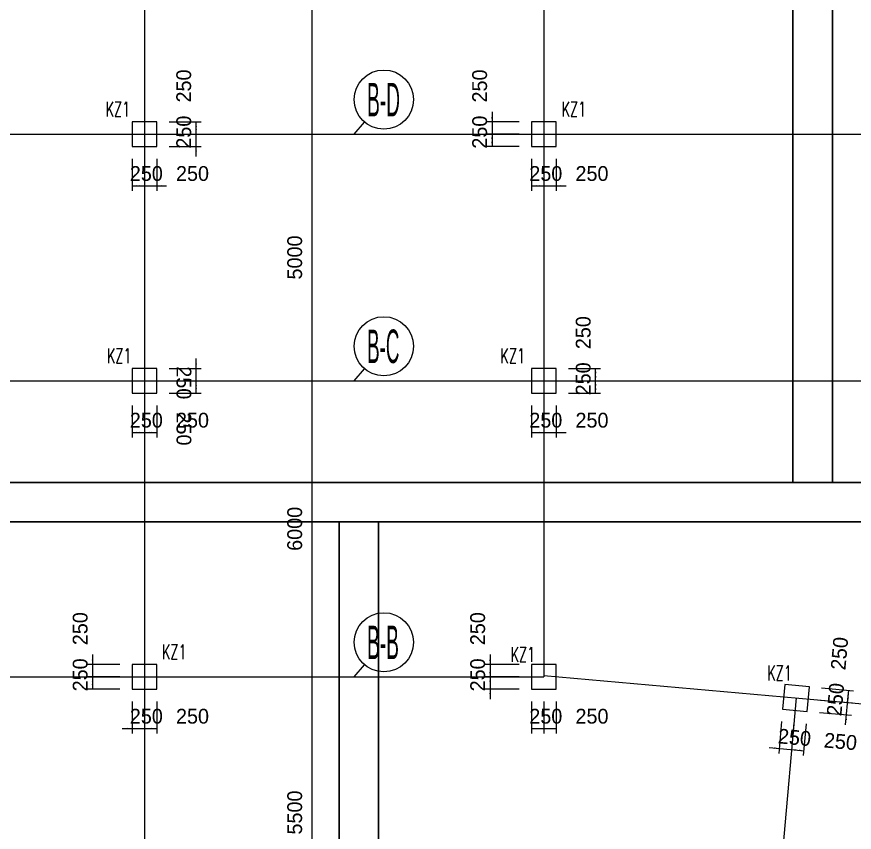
# Model space of a CAD drawing. Extents: x 387171 to 699106, y 11966 to 245688.
# Drawn here: x 560471 to 577452, y 90938 to 107467 of the extents above; entities that cross this region are included whole.
import ezdxf

# ---------------------------------------------------------------- set-up
doc = ezdxf.new("R2010")
doc.units = 0
doc.header["$LTSCALE"] = 100
doc.header["$MEASUREMENT"] = 0
for name, color, linetype in [('COLU', 7, 'Continuous'), ('DIM', 3, 'Continuous'), ('DOTE', 253, 'Continuous'), ('h后浇带(新)', 1, 'Continuous'), ('L-AXIS', 3, 'Continuous'), ('NUM', 7, 'Continuous')]:
    doc.layers.add(name, color=color, linetype=linetype)
doc.styles.add('hztxt', font='hztxt')
doc.styles.get("Standard").update_dxf_attribs({"font": 'standard'})
doc.dimstyles.get("Standard").update_dxf_attribs({"dimtxt": 300, "dimasz": 100, "dimexe": 100, "dimexo": 250, "dimgap": 100, "dimtad": 0, "dimtoh": 1, "dimdec": 0, "dimdsep": 46, "dimcen": 0.09, "dimclrt": 7, "dimadec": 0, "dimazin": 0, "dimtfac": 1, "dimtdec": 4, "dimtofl": 0, "dimtmove": 0, "dimatfit": 3, "dimfxl": 1, "dimtolj": 1, "dimtzin": 0, "dimarcsym": 0})

# ---------------------------------------------------------------- blocks, each defined once
blk = doc.blocks.new('_AXISO')
blk.add_circle((0, 0), 0.5)
blk = doc.blocks.new('*D3880')
at = {"layer": 'L-AXIS', "color": 0, "linetype": 'ByBlock', "lineweight": -2}
for p, q in [((565446, 111088), (566558, 111088)), ((566458, 105088), (566458, 111088)), ((565446, 105088), (566558, 105088))]:
    blk.add_line(p, q, dxfattribs=at)
for points in [[(566458, 111088), (566474, 110988), (566441, 110988)], [(566458, 105088), (566441, 105188), (566474, 105188)]]:
    blk.add_solid(points, dxfattribs=at)
at = {"layer": 'L-AXIS', "color": 7, "linetype": 'Continuous', "lineweight": -2, "insert": (566108, 108088), "char_height": 300, "width": 770, "attachment_point": 5, "rotation": 90, "style": 'hztxt'}
blk.add_mtext('6000', dxfattribs=at)
blk = doc.blocks.new('*D1995')
at = {"layer": 'L-AXIS', "color": 0, "linetype": 'ByBlock', "lineweight": -2}
for p, q in [((565446, 94088), (566558, 94088)), ((566458, 88588), (566458, 94088)), ((565446, 88588), (566558, 88588))]:
    blk.add_line(p, q, dxfattribs=at)
for points in [[(566458, 94088), (566474, 93988), (566441, 93988)], [(566458, 88588), (566441, 88688), (566474, 88688)]]:
    blk.add_solid(points, dxfattribs=at)
at = {"layer": 'L-AXIS', "color": 7, "linetype": 'Continuous', "lineweight": -2, "insert": (566108, 91338), "char_height": 300, "width": 780, "attachment_point": 5, "rotation": 90, "style": 'hztxt'}
blk.add_mtext('5500', dxfattribs=at)
blk = doc.blocks.new('*D419')
at = {"layer": 'L-AXIS', "color": 0, "linetype": 'ByBlock', "lineweight": -2}
for p, q in [((565446, 100088), (566558, 100088)), ((566458, 94088), (566458, 100088)), ((565446, 94088), (566558, 94088))]:
    blk.add_line(p, q, dxfattribs=at)
for points in [[(566458, 100088), (566474, 99988), (566441, 99988)], [(566458, 94088), (566441, 94188), (566474, 94188)]]:
    blk.add_solid(points, dxfattribs=at)
at = {"layer": 'L-AXIS', "color": 7, "linetype": 'Continuous', "lineweight": -2, "insert": (566108, 97088), "char_height": 300, "width": 770, "attachment_point": 5, "rotation": 90, "style": 'hztxt'}
blk.add_mtext('6000', dxfattribs=at)
blk = doc.blocks.new('*D661')
at = {"layer": 'L-AXIS', "color": 0, "linetype": 'ByBlock', "lineweight": -2}
for p, q in [((565446, 105088), (566558, 105088)), ((566458, 100088), (566458, 105088)), ((565446, 100088), (566558, 100088))]:
    blk.add_line(p, q, dxfattribs=at)
for points in [[(566458, 105088), (566474, 104988), (566441, 104988)], [(566458, 100088), (566441, 100188), (566474, 100188)]]:
    blk.add_solid(points, dxfattribs=at)
at = {"layer": 'L-AXIS', "color": 7, "linetype": 'Continuous', "lineweight": -2, "insert": (566108, 102588), "char_height": 300, "width": 780, "attachment_point": 5, "rotation": 90, "style": 'hztxt'}
blk.add_mtext('5000', dxfattribs=at)
blk = doc.blocks.new('*D4153')
at = {"layer": 'DIM', "color": 0, "linetype": 'ByBlock', "lineweight": -2}
for p, q in [((570908, 93588), (570908, 92938)), ((571158, 93588), (571158, 92938)), ((570908, 93038), (571158, 93038))]:
    blk.add_line(p, q, dxfattribs=at)
for points in [[(570908, 93038), (571008, 93055), (571008, 93021)], [(571158, 93038), (571058, 93021), (571058, 93055)]]:
    blk.add_solid(points, dxfattribs=at)
at = {"layer": 'DIM', "color": 7, "linetype": 'Continuous', "lineweight": -2, "insert": (571198, 93288), "char_height": 300, "width": 566.67, "attachment_point": 5, "style": 'hztxt'}
blk.add_mtext('250', dxfattribs=at)
blk = doc.blocks.new('*D19')
at = {"layer": 'DIM', "color": 0, "linetype": 'ByBlock', "lineweight": -2}
for p, q in [((571158, 93588), (571158, 92938)), ((571408, 93588), (571408, 92938)), ((571158, 93038), (571408, 93038))]:
    blk.add_line(p, q, dxfattribs=at)
for points in [[(571158, 93038), (571258, 93055), (571258, 93021)], [(571408, 93038), (571308, 93021), (571308, 93055)]]:
    blk.add_solid(points, dxfattribs=at)
at = {"layer": 'DIM', "color": 7, "linetype": 'Continuous', "lineweight": -2, "insert": (572134, 93288), "char_height": 300, "width": 566.67, "attachment_point": 5, "style": 'hztxt'}
blk.add_mtext('250', dxfattribs=at)
blk = doc.blocks.new('*D3387')
at = {"layer": 'DIM', "color": 0, "linetype": 'ByBlock', "lineweight": -2}
for p, q in [((562008, 94538), (562008, 93888)), ((562558, 94338), (561908, 94338)), ((562558, 94088), (561908, 94088))]:
    blk.add_line(p, q, dxfattribs=at)
for points in [[(562008, 94338), (561991, 94438), (562025, 94438)], [(562008, 94088), (562025, 93988), (561991, 93988)]]:
    blk.add_solid(points, dxfattribs=at)
at = {"layer": 'DIM', "color": 7, "linetype": 'Continuous', "lineweight": -2, "insert": (561758, 95064), "char_height": 300, "width": 566.67, "attachment_point": 5, "rotation": 90, "style": 'hztxt'}
blk.add_mtext('250', dxfattribs=at)
blk = doc.blocks.new('*D1517')
at = {"layer": 'DIM', "color": 0, "linetype": 'ByBlock', "lineweight": -2}
for p, q in [((562558, 94088), (561908, 94088)), ((562008, 94088), (562008, 93838)), ((562558, 93838), (561908, 93838))]:
    blk.add_line(p, q, dxfattribs=at)
for points in [[(562008, 94088), (562025, 93988), (561991, 93988)], [(562008, 93838), (561991, 93938), (562025, 93938)]]:
    blk.add_solid(points, dxfattribs=at)
at = {"layer": 'DIM', "color": 7, "linetype": 'Continuous', "lineweight": -2, "insert": (561758, 94128), "char_height": 300, "width": 566.67, "attachment_point": 5, "rotation": 90, "style": 'hztxt'}
blk.add_mtext('250', dxfattribs=at)
blk = doc.blocks.new('*D1764')
at = {"layer": 'DIM', "color": 0, "linetype": 'ByBlock', "lineweight": -2}
for p, q in [((562808, 93588), (562808, 92938)), ((563058, 93588), (563058, 92938)), ((562608, 93038), (563258, 93038))]:
    blk.add_line(p, q, dxfattribs=at)
for points in [[(562808, 93038), (562708, 93021), (562708, 93055)], [(563058, 93038), (563158, 93055), (563158, 93021)]]:
    blk.add_solid(points, dxfattribs=at)
at = {"layer": 'DIM', "color": 7, "linetype": 'Continuous', "lineweight": -2, "insert": (563098, 93288), "char_height": 300, "width": 566.67, "attachment_point": 5, "style": 'hztxt'}
blk.add_mtext('250', dxfattribs=at)
blk = doc.blocks.new('*D1744')
at = {"layer": 'DIM', "color": 0, "linetype": 'ByBlock', "lineweight": -2}
for p, q in [((563058, 93588), (563058, 92938)), ((563308, 93588), (563308, 92938)), ((563058, 93038), (563308, 93038))]:
    blk.add_line(p, q, dxfattribs=at)
for points in [[(563058, 93038), (563158, 93055), (563158, 93021)], [(563308, 93038), (563208, 93021), (563208, 93055)]]:
    blk.add_solid(points, dxfattribs=at)
at = {"layer": 'DIM', "color": 7, "linetype": 'Continuous', "lineweight": -2, "insert": (564034, 93288), "char_height": 300, "width": 566.67, "attachment_point": 5, "style": 'hztxt'}
blk.add_mtext('250', dxfattribs=at)
blk = doc.blocks.new('*D1103')
at = {"layer": 'DIM', "color": 0, "linetype": 'ByBlock', "lineweight": -2}
for p, q in [((562808, 104588), (562808, 103938)), ((563058, 104588), (563058, 103938)), ((562808, 104038), (563058, 104038))]:
    blk.add_line(p, q, dxfattribs=at)
for points in [[(562808, 104038), (562908, 104055), (562908, 104021)], [(563058, 104038), (562958, 104021), (562958, 104055)]]:
    blk.add_solid(points, dxfattribs=at)
at = {"layer": 'DIM', "color": 7, "linetype": 'Continuous', "lineweight": -2, "insert": (563098, 104288), "char_height": 300, "width": 566.67, "attachment_point": 5, "style": 'hztxt'}
blk.add_mtext('250', dxfattribs=at)
blk = doc.blocks.new('*D3536')
at = {"layer": 'DIM', "color": 0, "linetype": 'ByBlock', "lineweight": -2}
for p, q in [((563058, 104588), (563058, 103938)), ((563308, 104588), (563308, 103938)), ((562858, 104038), (563508, 104038))]:
    blk.add_line(p, q, dxfattribs=at)
for points in [[(563058, 104038), (562958, 104021), (562958, 104055)], [(563308, 104038), (563408, 104055), (563408, 104021)]]:
    blk.add_solid(points, dxfattribs=at)
at = {"layer": 'DIM', "color": 7, "linetype": 'Continuous', "lineweight": -2, "insert": (564034, 104288), "char_height": 300, "width": 566.67, "attachment_point": 5, "style": 'hztxt'}
blk.add_mtext('250', dxfattribs=at)
blk = doc.blocks.new('*D3752')
at = {"layer": 'DIM', "color": 0, "linetype": 'ByBlock', "lineweight": -2}
for p, q in [((564108, 104638), (564108, 105288)), ((563558, 105088), (564208, 105088)), ((563558, 104838), (564208, 104838))]:
    blk.add_line(p, q, dxfattribs=at)
for points in [[(564108, 105088), (564091, 105188), (564125, 105188)], [(564108, 104838), (564125, 104738), (564091, 104738)]]:
    blk.add_solid(points, dxfattribs=at)
at = {"layer": 'DIM', "color": 7, "linetype": 'Continuous', "lineweight": -2, "insert": (563858, 105128), "char_height": 300, "width": 566.67, "attachment_point": 5, "rotation": 90, "style": 'hztxt'}
blk.add_mtext('250', dxfattribs=at)
blk = doc.blocks.new('*D4249')
at = {"layer": 'DIM', "color": 0, "linetype": 'ByBlock', "lineweight": -2}
for p, q in [((563558, 105338), (564208, 105338)), ((564108, 105088), (564108, 105338)), ((563558, 105088), (564208, 105088))]:
    blk.add_line(p, q, dxfattribs=at)
for points in [[(564108, 105338), (564125, 105238), (564091, 105238)], [(564108, 105088), (564091, 105188), (564125, 105188)]]:
    blk.add_solid(points, dxfattribs=at)
at = {"layer": 'DIM', "color": 7, "linetype": 'Continuous', "lineweight": -2, "insert": (563858, 106064), "char_height": 300, "width": 566.67, "attachment_point": 5, "rotation": 90, "style": 'hztxt'}
blk.add_mtext('250', dxfattribs=at)
blk = doc.blocks.new('*D78')
at = {"layer": 'DIM', "color": 0, "linetype": 'ByBlock', "lineweight": -2}
for p, q in [((562808, 99588), (562808, 98938)), ((563058, 99588), (563058, 98938)), ((562808, 99038), (563058, 99038))]:
    blk.add_line(p, q, dxfattribs=at)
for points in [[(562808, 99038), (562908, 99055), (562908, 99021)], [(563058, 99038), (562958, 99021), (562958, 99055)]]:
    blk.add_solid(points, dxfattribs=at)
at = {"layer": 'DIM', "color": 7, "linetype": 'Continuous', "lineweight": -2, "insert": (563098, 99288), "char_height": 300, "width": 566.67, "attachment_point": 5, "style": 'hztxt'}
blk.add_mtext('250', dxfattribs=at)
blk = doc.blocks.new('*D2581')
at = {"layer": 'DIM', "color": 0, "linetype": 'ByBlock', "lineweight": -2}
for p, q in [((563058, 99588), (563058, 98938)), ((563308, 99588), (563308, 98938)), ((563058, 99038), (563308, 99038))]:
    blk.add_line(p, q, dxfattribs=at)
for points in [[(563058, 99038), (563158, 99055), (563158, 99021)], [(563308, 99038), (563208, 99021), (563208, 99055)]]:
    blk.add_solid(points, dxfattribs=at)
at = {"layer": 'DIM', "color": 7, "linetype": 'Continuous', "lineweight": -2, "insert": (564034, 99288), "char_height": 300, "width": 566.67, "attachment_point": 5, "style": 'hztxt'}
blk.add_mtext('250', dxfattribs=at)
blk = doc.blocks.new('*D2514')
at = {"layer": 'DIM', "color": 0, "linetype": 'ByBlock', "lineweight": -2}
for p, q in [((563558, 100088), (564208, 100088)), ((564108, 99838), (564108, 100088)), ((563558, 99838), (564208, 99838))]:
    blk.add_line(p, q, dxfattribs=at)
for points in [[(564108, 100088), (564125, 99988), (564091, 99988)], [(564108, 99838), (564091, 99938), (564125, 99938)]]:
    blk.add_solid(points, dxfattribs=at)
at = {"layer": 'DIM', "color": 7, "linetype": 'Continuous', "lineweight": -2, "insert": (563858, 99112), "char_height": 300, "width": 566.67, "attachment_point": 5, "rotation": 270, "style": 'hztxt'}
blk.add_mtext('250', dxfattribs=at)
blk = doc.blocks.new('*D2784')
at = {"layer": 'DIM', "color": 0, "linetype": 'ByBlock', "lineweight": -2}
for p, q in [((564108, 99888), (564108, 100538)), ((563558, 100338), (564208, 100338)), ((563558, 100088), (564208, 100088))]:
    blk.add_line(p, q, dxfattribs=at)
for points in [[(564108, 100338), (564091, 100438), (564125, 100438)], [(564108, 100088), (564125, 99988), (564091, 99988)]]:
    blk.add_solid(points, dxfattribs=at)
at = {"layer": 'DIM', "color": 7, "linetype": 'Continuous', "lineweight": -2, "insert": (563858, 100048), "char_height": 300, "width": 566.67, "attachment_point": 5, "rotation": 270, "style": 'hztxt'}
blk.add_mtext('250', dxfattribs=at)
blk = doc.blocks.new('*D2975')
at = {"layer": 'DIM', "color": 0, "linetype": 'ByBlock', "lineweight": -2}
for p, q in [((570108, 105538), (570108, 104888)), ((570658, 105338), (570008, 105338)), ((570658, 105088), (570008, 105088))]:
    blk.add_line(p, q, dxfattribs=at)
for points in [[(570108, 105338), (570091, 105438), (570125, 105438)], [(570108, 105088), (570125, 104988), (570091, 104988)]]:
    blk.add_solid(points, dxfattribs=at)
at = {"layer": 'DIM', "color": 7, "linetype": 'Continuous', "lineweight": -2, "insert": (569858, 106064), "char_height": 300, "width": 566.67, "attachment_point": 5, "rotation": 90, "style": 'hztxt'}
blk.add_mtext('250', dxfattribs=at)
blk = doc.blocks.new('*D3211')
at = {"layer": 'DIM', "color": 0, "linetype": 'ByBlock', "lineweight": -2}
for p, q in [((570658, 105088), (570008, 105088)), ((570108, 105088), (570108, 104838)), ((570658, 104838), (570008, 104838))]:
    blk.add_line(p, q, dxfattribs=at)
for points in [[(570108, 105088), (570125, 104988), (570091, 104988)], [(570108, 104838), (570091, 104938), (570125, 104938)]]:
    blk.add_solid(points, dxfattribs=at)
at = {"layer": 'DIM', "color": 7, "linetype": 'Continuous', "lineweight": -2, "insert": (569858, 105128), "char_height": 300, "width": 566.67, "attachment_point": 5, "rotation": 90, "style": 'hztxt'}
blk.add_mtext('250', dxfattribs=at)
blk = doc.blocks.new('*D1503')
at = {"layer": 'DIM', "color": 0, "linetype": 'ByBlock', "lineweight": -2}
for p, q in [((570908, 104588), (570908, 103938)), ((571158, 104588), (571158, 103938)), ((570908, 104038), (571158, 104038))]:
    blk.add_line(p, q, dxfattribs=at)
for points in [[(570908, 104038), (571008, 104055), (571008, 104021)], [(571158, 104038), (571058, 104021), (571058, 104055)]]:
    blk.add_solid(points, dxfattribs=at)
at = {"layer": 'DIM', "color": 7, "linetype": 'Continuous', "lineweight": -2, "insert": (571198, 104288), "char_height": 300, "width": 566.67, "attachment_point": 5, "style": 'hztxt'}
blk.add_mtext('250', dxfattribs=at)
blk = doc.blocks.new('*D1778')
at = {"layer": 'DIM', "color": 0, "linetype": 'ByBlock', "lineweight": -2}
for p, q in [((571158, 104588), (571158, 103938)), ((571408, 104588), (571408, 103938)), ((570958, 104038), (571608, 104038))]:
    blk.add_line(p, q, dxfattribs=at)
for points in [[(571158, 104038), (571058, 104021), (571058, 104055)], [(571408, 104038), (571508, 104055), (571508, 104021)]]:
    blk.add_solid(points, dxfattribs=at)
at = {"layer": 'DIM', "color": 7, "linetype": 'Continuous', "lineweight": -2, "insert": (572134, 104288), "char_height": 300, "width": 566.67, "attachment_point": 5, "style": 'hztxt'}
blk.add_mtext('250', dxfattribs=at)
blk = doc.blocks.new('*D1997')
at = {"layer": 'DIM', "color": 0, "linetype": 'ByBlock', "lineweight": -2}
for p, q in [((570908, 99588), (570908, 98938)), ((571158, 99588), (571158, 98938)), ((570908, 99038), (571158, 99038))]:
    blk.add_line(p, q, dxfattribs=at)
for points in [[(570908, 99038), (571008, 99055), (571008, 99021)], [(571158, 99038), (571058, 99021), (571058, 99055)]]:
    blk.add_solid(points, dxfattribs=at)
at = {"layer": 'DIM', "color": 7, "linetype": 'Continuous', "lineweight": -2, "insert": (571198, 99288), "char_height": 300, "width": 566.67, "attachment_point": 5, "style": 'hztxt'}
blk.add_mtext('250', dxfattribs=at)
blk = doc.blocks.new('*D1969')
at = {"layer": 'DIM', "color": 0, "linetype": 'ByBlock', "lineweight": -2}
for p, q in [((571158, 99588), (571158, 98938)), ((571408, 99588), (571408, 98938)), ((570958, 99038), (571608, 99038))]:
    blk.add_line(p, q, dxfattribs=at)
for points in [[(571158, 99038), (571058, 99021), (571058, 99055)], [(571408, 99038), (571508, 99055), (571508, 99021)]]:
    blk.add_solid(points, dxfattribs=at)
at = {"layer": 'DIM', "color": 7, "linetype": 'Continuous', "lineweight": -2, "insert": (572134, 99288), "char_height": 300, "width": 566.67, "attachment_point": 5, "style": 'hztxt'}
blk.add_mtext('250', dxfattribs=at)
blk = doc.blocks.new('*D2181')
at = {"layer": 'DIM', "color": 0, "linetype": 'ByBlock', "lineweight": -2}
for p, q in [((571658, 100088), (572308, 100088)), ((572208, 99838), (572208, 100088)), ((571658, 99838), (572308, 99838))]:
    blk.add_line(p, q, dxfattribs=at)
for points in [[(572208, 100088), (572225, 99988), (572191, 99988)], [(572208, 99838), (572191, 99938), (572225, 99938)]]:
    blk.add_solid(points, dxfattribs=at)
at = {"layer": 'DIM', "color": 7, "linetype": 'Continuous', "lineweight": -2, "insert": (571958, 100128), "char_height": 300, "width": 566.67, "attachment_point": 5, "rotation": 90, "style": 'hztxt'}
blk.add_mtext('250', dxfattribs=at)
blk = doc.blocks.new('*D174')
at = {"layer": 'DIM', "color": 0, "linetype": 'ByBlock', "lineweight": -2}
for p, q in [((571658, 100338), (572308, 100338)), ((572208, 100088), (572208, 100338)), ((571658, 100088), (572308, 100088))]:
    blk.add_line(p, q, dxfattribs=at)
for points in [[(572208, 100338), (572225, 100238), (572191, 100238)], [(572208, 100088), (572191, 100188), (572225, 100188)]]:
    blk.add_solid(points, dxfattribs=at)
at = {"layer": 'DIM', "color": 7, "linetype": 'Continuous', "lineweight": -2, "insert": (571958, 101064), "char_height": 300, "width": 566.67, "attachment_point": 5, "rotation": 90, "style": 'hztxt'}
blk.add_mtext('250', dxfattribs=at)
blk = doc.blocks.new('*D1035')
at = {"layer": 'DIM', "color": 0, "linetype": 'ByBlock', "lineweight": -2}
for p, q in [((575978, 93183), (575921, 92536)), ((576227, 93161), (576170, 92514)), ((575730, 92653), (576378, 92596))]:
    blk.add_line(p, q, dxfattribs=at)
for points in [[(575930, 92636), (575828, 92628), (575831, 92661)], [(576179, 92613), (576280, 92621), (576277, 92588)]]:
    blk.add_solid(points, dxfattribs=at)
at = {"layer": 'DIM', "color": 7, "linetype": 'Continuous', "lineweight": -2, "insert": (576241, 92859), "char_height": 300, "width": 566.67, "attachment_point": 5, "rotation": 354.9316, "style": 'hztxt'}
blk.add_mtext('250', dxfattribs=at)
blk = doc.blocks.new('*D3429')
at = {"layer": 'DIM', "color": 0, "linetype": 'ByBlock', "lineweight": -2}
for p, q in [((576227, 93161), (576170, 92514)), ((576476, 93139), (576419, 92492)), ((576179, 92613), (576428, 92591))]:
    blk.add_line(p, q, dxfattribs=at)
for points in [[(576179, 92613), (576280, 92621), (576277, 92588)], [(576428, 92591), (576327, 92584), (576329, 92617)]]:
    blk.add_solid(points, dxfattribs=at)
at = {"layer": 'DIM', "color": 7, "linetype": 'Continuous', "lineweight": -2, "insert": (577173, 92776), "char_height": 300, "width": 566.67, "attachment_point": 5, "rotation": 354.9316, "style": 'hztxt'}
blk.add_mtext('250', dxfattribs=at)
blk = doc.blocks.new('*D3947')
at = {"layer": 'DIM', "color": 0, "linetype": 'ByBlock', "lineweight": -2}
for p, q in [((577277, 93118), (577335, 93766)), ((576769, 93615), (577417, 93558)), ((576747, 93366), (577395, 93309))]:
    blk.add_line(p, q, dxfattribs=at)
for points in [[(577317, 93567), (577309, 93668), (577343, 93665)], [(577295, 93318), (577303, 93216), (577270, 93219)]]:
    blk.add_solid(points, dxfattribs=at)
at = {"layer": 'DIM', "color": 7, "linetype": 'Continuous', "lineweight": -2, "insert": (577072, 93629), "char_height": 300, "width": 566.67, "attachment_point": 5, "rotation": 84.9316, "style": 'hztxt'}
blk.add_mtext('250', dxfattribs=at)
blk = doc.blocks.new('*D4140')
at = {"layer": 'DIM', "color": 0, "linetype": 'ByBlock', "lineweight": -2}
for p, q in [((576791, 93864), (577439, 93807)), ((577317, 93567), (577339, 93816)), ((576769, 93615), (577417, 93558))]:
    blk.add_line(p, q, dxfattribs=at)
for points in [[(577339, 93816), (577347, 93715), (577314, 93717)], [(577317, 93567), (577309, 93668), (577343, 93665)]]:
    blk.add_solid(points, dxfattribs=at)
at = {"layer": 'DIM', "color": 7, "linetype": 'Continuous', "lineweight": -2, "insert": (577154, 94561), "char_height": 300, "width": 566.67, "attachment_point": 5, "rotation": 84.9316, "style": 'hztxt'}
blk.add_mtext('250', dxfattribs=at)
blk = doc.blocks.new('*D2134')
at = {"layer": 'DIM', "color": 0, "linetype": 'ByBlock', "lineweight": -2}
for p, q in [((570068, 94538), (570068, 93888)), ((570658, 94338), (569968, 94338)), ((570658, 94088), (569968, 94088))]:
    blk.add_line(p, q, dxfattribs=at)
for points in [[(570068, 94338), (570052, 94438), (570085, 94438)], [(570068, 94088), (570085, 93988), (570052, 93988)]]:
    blk.add_solid(points, dxfattribs=at)
at = {"layer": 'DIM', "color": 7, "linetype": 'Continuous', "lineweight": -2, "insert": (569818, 95064), "char_height": 300, "width": 566.67, "attachment_point": 5, "rotation": 90, "style": 'hztxt'}
blk.add_mtext('250', dxfattribs=at)
blk = doc.blocks.new('*D1577')
at = {"layer": 'DIM', "color": 0, "linetype": 'ByBlock', "lineweight": -2}
for p, q in [((570068, 94288), (570068, 93638)), ((570658, 94088), (569968, 94088)), ((570658, 93838), (569968, 93838))]:
    blk.add_line(p, q, dxfattribs=at)
for points in [[(570068, 94088), (570052, 94188), (570085, 94188)], [(570068, 93838), (570085, 93738), (570052, 93738)]]:
    blk.add_solid(points, dxfattribs=at)
at = {"layer": 'DIM', "color": 7, "linetype": 'Continuous', "lineweight": -2, "insert": (569818, 94128), "char_height": 300, "width": 566.67, "attachment_point": 5, "rotation": 90, "style": 'hztxt'}
blk.add_mtext('250', dxfattribs=at)
blk = doc.blocks.new('1')
at = {"layer": 'h后浇带(新)', "color": 6, "lineweight": 30}
for p, q in [((617913, 550880), (632181, 534727)), ((617314, 550350), (631479, 534314))]:
    blk.add_line(p, q, dxfattribs=at)
blk = doc.blocks.new('后浇带现场')
at = {"color": 6, "lineweight": 30}
for points in [[(806265, 663346), (787754, 674230), (759207, 674230), (759207, 625070)], [(805860, 662656), (787536, 673430), (760007, 673430), (760007, 625070)], [(781539, 625070), (706851, 625070)], [(780665, 624270), (707583, 624270)]]:
    blk.add_lwpolyline(points, dxfattribs=at)
at = {"color": 1, "lineweight": 30, "rotation": 318.5460777723208}
blk.add_blockref('1', (-77006, 620463), dxfattribs=at)

msp = doc.modelspace()

# ---------------------------------------------------------------- linework, layer by layer
at = {"layer": 'COLU'}
for points in [[(562808.1, 104837.9), (563308.1, 104837.9), (563308.1, 105337.9), (562808.1, 105337.9)], [(570908.1, 104837.9), (571408.1, 104837.9), (571408.1, 105337.9), (570908.1, 105337.9)], [(562808.1, 99837.9), (563308.1, 99837.9), (563308.1, 100337.9), (562808.1, 100337.9)], [(570908.1, 99837.9), (571408.1, 99837.9), (571408.1, 100337.9), (570908.1, 100337.9)], [(562808.1, 93837.9), (563308.1, 93837.9), (563308.1, 94337.9), (562808.1, 94337.9)], [(570908.1, 93837.9), (571408.1, 93837.9), (571408.1, 94337.9), (570908.1, 94337.9)], [(576000.2, 93432.4), (576498.3, 93388.2), (576542.4, 93886.3), (576044.4, 93930.4)]]:
    msp.add_lwpolyline(points, close=True, dxfattribs=at)
at = {"layer": 'DOTE'}
for p, q in [((571158.1, 213087.9), (571158.1, 94087.9)), ((563058.1, 210429.3), (563058.1, 84089.2)), ((524658.1, 105087.9), (587358.1, 105087.9)), ((524658.1, 100087.9), (587358.1, 100087.9)), ((534357.6, 94087.9), (571158.1, 94087.9)), ((571158.1, 94112.8), (591751.3, 92286.4)), ((576271.3, 93659.3), (572120.8, 46861.6))]:
    msp.add_line(p, q, dxfattribs=at)
at = {"layer": 'L-AXIS'}
for p, q in [((567313.6, 105087.9), (567523.1, 105332.4)), ((565446, 105087.9), (567313.6, 105087.9)), ((567313.6, 100087.9), (567523.1, 100332.4)), ((565446, 100087.9), (567313.6, 100087.9)), ((567313.6, 94087.9), (567523.1, 94332.4)), ((565446, 94087.9), (567313.6, 94087.9))]:
    msp.add_line(p, q, dxfattribs=at)

# ---------------------------------------------------------------- block references
at = {"color": 3, "lineweight": 30}
msp.add_blockref('后浇带现场', (-182998.7, -527042.1), dxfattribs=at)
at = {"layer": 'L-AXIS'}
ref = msp.add_blockref('_AXISO', (567913.6, 105787.9), dxfattribs=dict(at, xscale=1199.999999999997, yscale=1200, rotation=359.9996457873818))
ref.add_attrib('A', 'B-D', (567574.2, 105448.5), dxfattribs={"height": 678.82, "style": 'hztxt', "width": 0.42623})
ref = msp.add_blockref('_AXISO', (567913.6, 100787.9), dxfattribs=dict(at, xscale=1199.999999999997, yscale=1200, rotation=359.9996457873818))
ref.add_attrib('A', 'B-C', (567574.2, 100448.5), dxfattribs={"height": 678.82, "style": 'hztxt', "width": 0.419355})
ref = msp.add_blockref('_AXISO', (567913.6, 94787.9), dxfattribs=dict(at, xscale=1199.999999999997, yscale=1200, rotation=359.9996457873818))
ref.add_attrib('A', 'B-B', (567574.2, 94448.5), dxfattribs={"height": 678.82, "style": 'hztxt', "width": 0.42623})

# ---------------------------------------------------------------- texts
at = {"layer": 'NUM', "color": 200, "width": 0.7}
for p in [(562268.1, 105444), (571514.1, 105444), (562295.6, 100444), (570276.3, 100444), (563414.1, 94444), (570479.8, 94389.6), (575687.8, 94017.1)]:
    msp.add_text('KZ1', height=300, dxfattribs=at).set_placement(p)

# ---------------------------------------------------------------- dimensions: what is measured, and where the dimension line sits
at = {"layer": 'DIM', "color": 200}
for p1, p2, distance, picture, middle in [((563308.1, 105087.9), (563308.1, 105337.9), -800, '*D4249', (563858.1, 105556)), ((570908.1, 105337.9), (570908.1, 105087.9), -800, '*D2975', (569858.1, 105556)), ((563308.1, 104837.9), (563308.1, 105087.9), -800, '*D3752', (563858.1, 104619.9)), ((570908.1, 105087.9), (570908.1, 104837.9), -800, '*D3211', (569858.1, 104619.9)), ((562808.1, 104837.9), (563058.1, 104837.9), -800, '*D1103', (562590, 104287.9)), ((563058.1, 104837.9), (563308.1, 104837.9), -800, '*D3536', (563526.1, 104287.9)), ((570908.1, 104837.9), (571158.1, 104837.9), -800, '*D1503', (570690, 104287.9)), ((571158.1, 104837.9), (571408.1, 104837.9), -800, '*D1778', (571626.1, 104287.9)), ((571408.1, 100087.9), (571408.1, 100337.9), -800, '*D174', (571958.1, 100556)), ((563308.1, 100087.9), (563308.1, 100337.9), -800, '*D2784', (563858.1, 100556)), ((571408.1, 99837.9), (571408.1, 100087.9), -800, '*D2181', (571958.1, 99619.9)), ((563308.1, 99837.9), (563308.1, 100087.9), -800, '*D2514', (563858.1, 99619.9)), ((562808.1, 99837.9), (563058.1, 99837.9), -800, '*D78', (562590, 99287.9)), ((563058.1, 99837.9), (563308.1, 99837.9), -800, '*D2581', (563526.1, 99287.9)), ((570908.1, 99837.9), (571158.1, 99837.9), -800, '*D1997', (570690, 99287.9)), ((571158.1, 99837.9), (571408.1, 99837.9), -800, '*D1969', (571626.1, 99287.9)), ((562808.1, 94337.9), (562808.1, 94087.9), -800, '*D3387', (561758.1, 94556)), ((570908.1, 94337.9), (570908.1, 94087.9), -839.7, '*D2134', (569818.3, 94556)), ((576520.3, 93637.2), (576542.4, 93886.3), -800, '*D4140', (577109.5, 94054.9)), ((562808.1, 94087.9), (562808.1, 93837.9), -800, '*D1517', (561758.1, 93619.9)), ((576498.3, 93388.2), (576520.3, 93637.2), -800, '*D3947', (577026.8, 93122.4)), ((562808.1, 93837.9), (563058.1, 93837.9), -800, '*D1764', (562590, 93287.9)), ((563058.1, 93837.9), (563308.1, 93837.9), -800, '*D1744', (563526.1, 93287.9)), ((570908.1, 93837.9), (571158.1, 93837.9), -800, '*D4153', (570690, 93287.9)), ((571158.1, 93837.9), (571408.1, 93837.9), -800, '*D19', (571626.1, 93287.9)), ((576000.2, 93432.4), (576249.2, 93410.3), -800, '*D1035', (575734.4, 92903.8)), ((576249.2, 93410.3), (576498.3, 93388.2), -800, '*D3429', (576666.9, 92821.1))]:
    dim = msp.add_aligned_dim(p1=p1, p2=p2, distance=distance, dimstyle='Standard', dxfattribs=at)
    dim.commit()
    dim.dimension.update_dxf_attribs({"geometry": picture, "text_midpoint": middle})
dim = msp.add_linear_dim(base=(570068.3, 93837.9), p1=(570908.1, 94087.9), p2=(570908.1, 93837.9), angle=90, dimstyle='Standard', dxfattribs=at)
dim.commit()
dim.dimension.update_dxf_attribs({"geometry": '*D1577', "text_midpoint": (569818.3, 93619.9)})
at = {"layer": 'L-AXIS'}
for base, p1, p2, picture, middle in [((566457.5, 111087.9), (565196, 105087.9), (565196, 111087.9), '*D3880', (566107.5, 108087.9)), ((566457.5, 105087.9), (565196, 100087.9), (565196, 105087.9), '*D661', (566107.5, 102587.9)), ((566457.5, 100087.9), (565196, 94087.9), (565196, 100087.9), '*D419', (566107.5, 97087.9)), ((566457.5, 94087.9), (565196, 88587.9), (565196, 94087.9), '*D1995', (566107.5, 91337.9))]:
    dim = msp.add_linear_dim(base=base, p1=p1, p2=p2, angle=90, dimstyle='Standard', dxfattribs=at)
    dim.commit()
    dim.dimension.update_dxf_attribs({"geometry": picture, "text_midpoint": middle})

doc.saveas('drawing.dxf')
